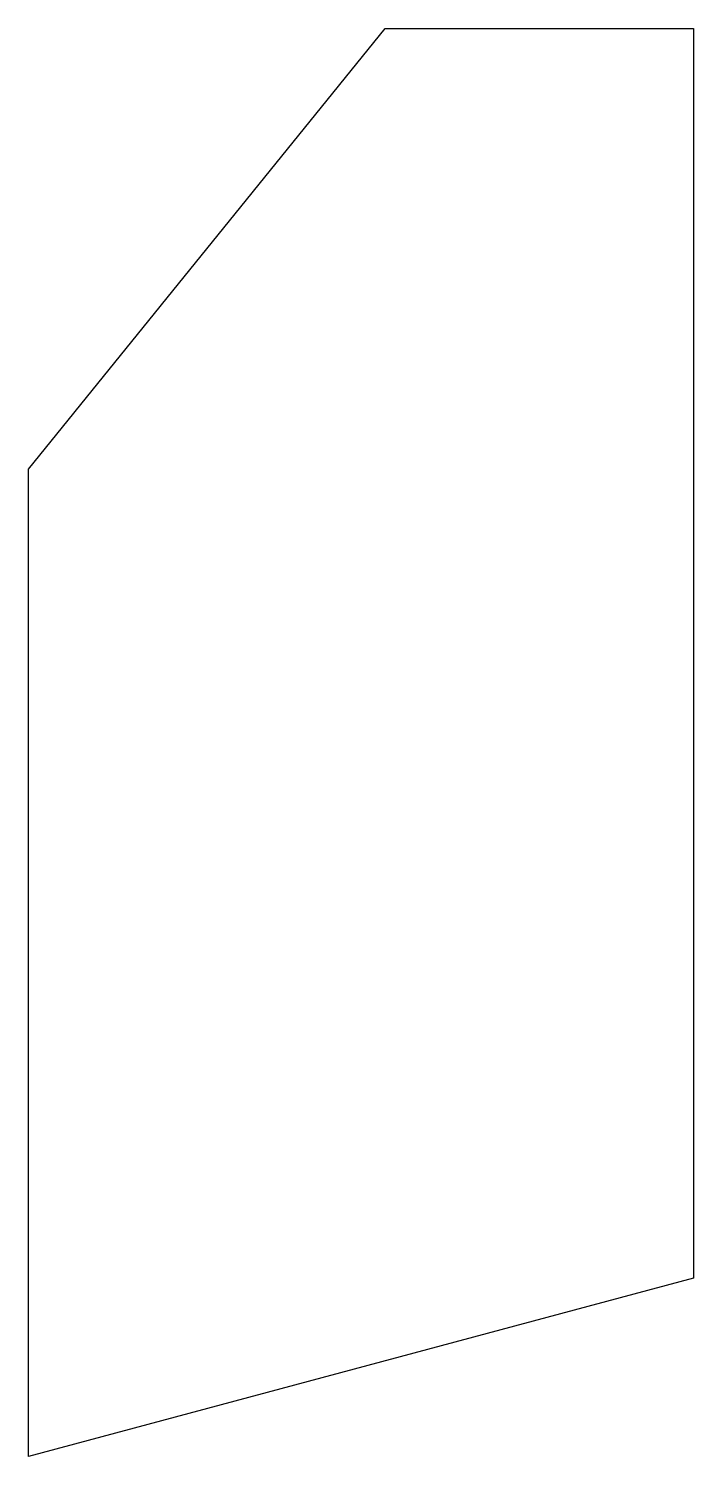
# Model space of a CAD drawing. Header units: millimetres. Extents: x 263 to 345, y -58 to 118.
import ezdxf

# ---------------------------------------------------------------- set-up
doc = ezdxf.new("R2010")
doc.units = ezdxf.units.MM
doc.layers.get('0').update_dxf_attribs({"linetype": 'CONTINUOUS'})

msp = doc.modelspace()

# ---------------------------------------------------------------- linework, layer by layer
msp.add_lwpolyline([(262.55, -58.05), (262.55, 63.75), (306.55, 118.09), (344.55, 118.09), (344.55, -36.07)], close=True)

doc.saveas('drawing.dxf')
